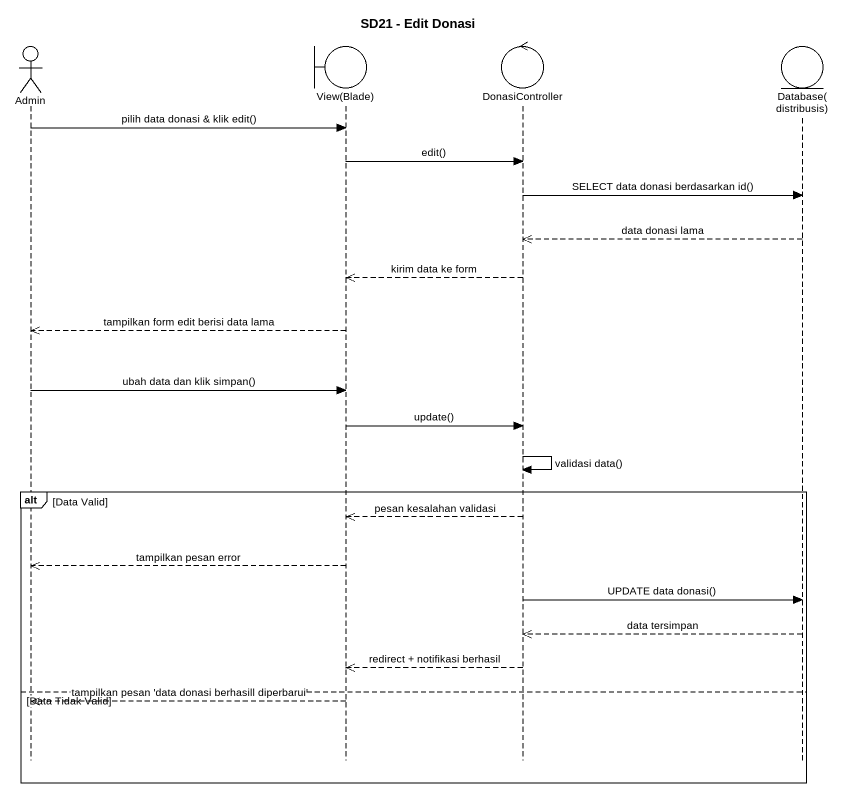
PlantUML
@startuml
title SD21 - Edit Donasi
hide footbox
actor Admin
boundary "View(Blade)" as View_Blade
control DonasiController
entity "Database(distribusis)" as Database_distribusis

Admin -> View_Blade : pilih data donasi & klik edit()
View_Blade -> DonasiController : edit()
DonasiController -> Database_distribusis : SELECT data donasi berdasarkan id()
Database_distribusis -->> DonasiController : data donasi lama
DonasiController -->> View_Blade : kirim data ke form
View_Blade -->> Admin : tampilkan form edit berisi data lama
Admin -> View_Blade : ubah data dan klik simpan()
View_Blade -> DonasiController : update()
DonasiController -> DonasiController : validasi data()
alt Data Valid
  DonasiController -->> View_Blade : pesan kesalahan validasi
  View_Blade -->> Admin : tampilkan pesan error
  DonasiController -> Database_distribusis : UPDATE data donasi()
  Database_distribusis -->> DonasiController : data tersimpan
  DonasiController -->> View_Blade : redirect + notifikasi berhasil
else Data Tidak Valid
  View_Blade -->> Admin : tampilkan pesan 'data donasi berhasill diperbarui'
end
@enduml
